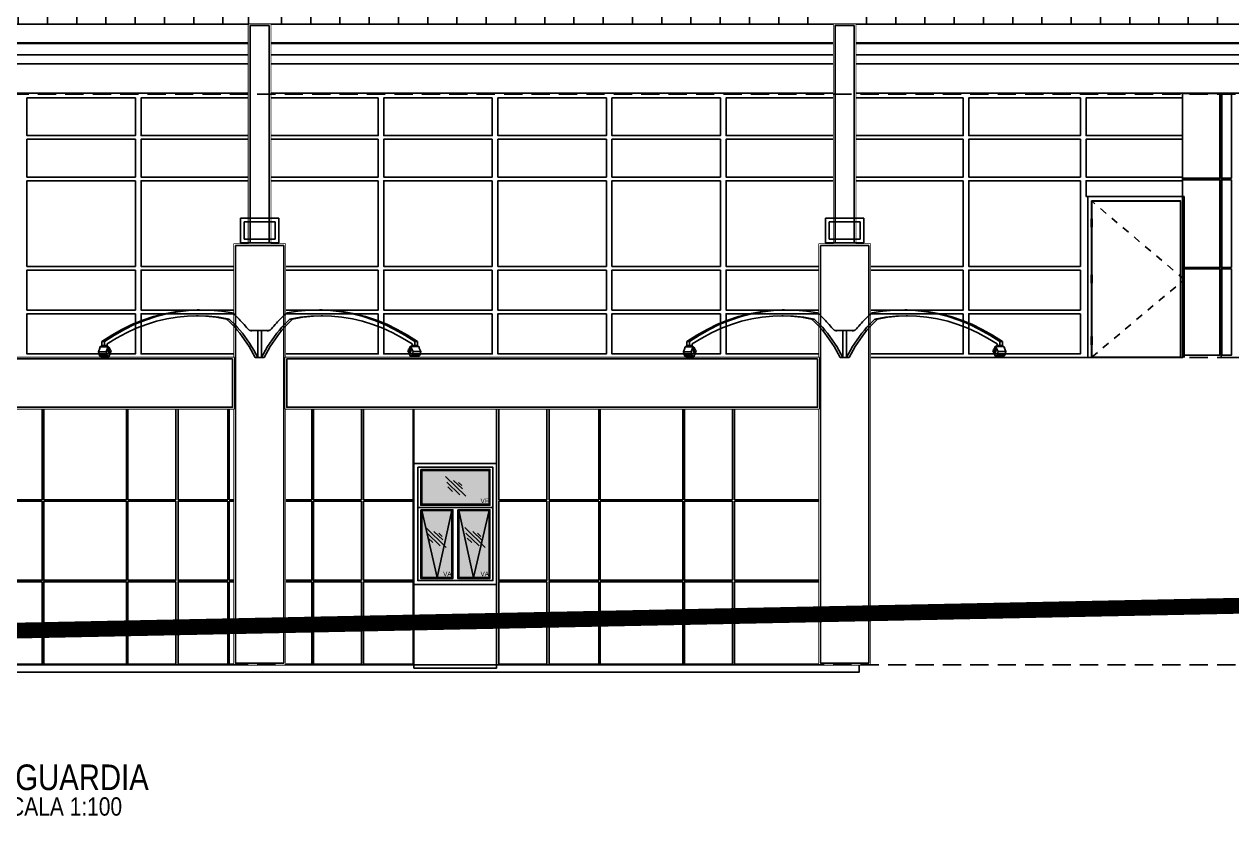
# Model space of a CAD drawing. Extents: x -133 to 84, y -2 to 88.
# Drawn here: x 28.78 to 45.29, y -2.39 to 8.76 of the extents above; entities that cross this region are included whole.
import ezdxf

# ---------------------------------------------------------------- set-up
doc = ezdxf.new("R2010")
doc.units = 0
doc.header["$MEASUREMENT"] = 0
doc.set_wipeout_variables(frame=1)
doc.linetypes.add('ACAD_ISO03W100', pattern=[30, 12, -18])
doc.linetypes.add('RHCG02-4502(DOS ARA)AR-FA-001-08$0$HIDDEN', pattern=[0.375, 0.25, -0.125])
for name, color, linetype in [('1', 1, 'Continuous'), ('2', 2, 'Continuous'), ('251', 251, 'Continuous'), ('3', 3, 'Continuous'), ('4', 4, 'Continuous'), ('arq-gaviota', 4, 'Continuous'), ('arq-paredes', 4, 'Continuous'), ('arq-text-detalle de fachada', 1, 'Continuous'), ('arq-titulos @ 0.1', 5, 'Continuous'), ('arq-ventanas', 1, 'Continuous'), ('Cotas', 1, 'Continuous'), ('DISEÑO', 2, 'Continuous'), ('luminarias', 3, 'Continuous'), ('Notas', 1, 'Continuous'), ('RHCG02-4502(DOS ARA)AR-FA-001-08$0$arq-columnas wp', 1, 'Continuous'), ('RHCG02-4502(DOS ARA)AR-FA-001-08$0$arq-fachada', 252, 'Continuous'), ('RHCG02-4502(DOS ARA)AR-FA-001-08$0$arq-hatch', 252, 'Continuous'), ('RHCG02-4502(DOS ARA)AR-FA-001-08$0$arq-niveles', 1, 'Continuous'), ('RHCG02-4502(DOS ARA)AR-FA-001-08$0$arq-paredes', 4, 'Continuous'), ('RHCG02-4502(DOS ARA)AR-FA-001-08$0$LINE', 2, 'Continuous')]:
    doc.layers.add(name, color=color, linetype=linetype)
doc.styles.add('dape 1', font='swissck.ttf')
doc.styles.add('dape 2', font='ARIALN.TTF')

# ---------------------------------------------------------------- blocks, each defined once
blk = doc.blocks.new('*U107')
at = {"color": 2}
blk.add_line((11.19, 3.31), (88.15, 3.31), dxfattribs=at)
at = {"style": 'dape 1'}
blk.add_attdef('NOMBREDELAPLANTA_001', (-0.41, 10.66), '', height=5, dxfattribs=at)
at = {"color": 4, "style": 'dape 1'}
blk.add_attdef('MODULO-SERVICIO', (0, 6.8), '', height=3.5, dxfattribs=at)
at = {"color": 3, "style": 'dape 1'}
for tag, p in [('PROYECTO-NIVEL', (0, 3.31)), ('ESCALA', (88.45, 3.31))]:
    blk.add_attdef(tag, p, '', height=2.5, dxfattribs=at)
at = {"color": 1, "style": 'dape 2'}
blk.add_attdef('DIRECCION', (0, 0), '', height=2, dxfattribs=at)

msp = doc.modelspace()

# ---------------------------------------------------------------- hatches: boundary and pattern name
at = {"layer": 'arq-ventanas'}
for points in [[(34.216, 2.657), (35.137, 2.657), (35.137, 2.194), (34.216, 2.194)], [(34.216, 2.107), (34.63, 2.107), (34.63, 1.194), (34.216, 1.194)], [(34.723, 2.107), (35.137, 2.107), (35.137, 1.194), (34.723, 1.194)]]:
    msp.add_hatch(color=254, dxfattribs=at).paths.add_polyline_path(points)

# ---------------------------------------------------------------- linework, layer by layer
at = {"layer": '1'}
for points in [[(43.379, 4.374), (43.379, 4.203), (44.592, 4.203), (44.592, 6.337), (43.379, 6.337), (43.379, 6.096)], [(43.379, 5.982), (43.379, 5.332)], [(43.379, 5.218), (43.379, 4.488)]]:
    msp.add_lwpolyline(points, dxfattribs=at)
at = {"layer": '2'}
for points in [[(43.376, 4.374), (43.376, 4.2), (44.595, 4.2), (44.595, 6.34), (43.376, 6.34), (43.376, 6.096)], [(43.376, 5.982), (43.376, 5.332)], [(43.376, 5.218), (43.376, 4.488)]]:
    msp.add_lwpolyline(points, dxfattribs=at)
at = {"layer": '251', "linetype": 'ACAD_ISO03W100', "ltscale": 0.002}
for p, q in [((44.645, 5.267), (43.379, 6.337)), ((43.379, 4.203), (44.645, 5.267))]:
    msp.add_line(p, q, dxfattribs=at)
at = {"layer": '3'}
for p, q in [((43.372, 5.982), (43.372, 6.096)), ((43.372, 6.096), (43.383, 6.096)), ((43.383, 6.096), (43.383, 5.982)), ((43.383, 4.374), (43.383, 4.41))]:
    msp.add_line(p, q, dxfattribs=at)
for points in [[(43.383, 6.092), (43.372, 6.092), (43.372, 6.096), (43.383, 6.096)], [(43.383, 6.062), (43.372, 6.062), (43.372, 6.066), (43.383, 6.066)], [(43.383, 6.017), (43.372, 6.017), (43.372, 6.02), (43.383, 6.02)], [(43.383, 5.982), (43.372, 5.982), (43.372, 5.986), (43.383, 5.986)], [(43.383, 5.332), (43.383, 5.218), (43.372, 5.218), (43.372, 5.332)], [(43.383, 5.328), (43.372, 5.328), (43.372, 5.332), (43.383, 5.332)], [(43.383, 5.298), (43.372, 5.298), (43.372, 5.302), (43.383, 5.302)], [(43.383, 5.253), (43.372, 5.253), (43.372, 5.256), (43.383, 5.256)], [(43.383, 5.218), (43.372, 5.218), (43.372, 5.222), (43.383, 5.222)], [(43.383, 4.488), (43.383, 4.374), (43.372, 4.374), (43.372, 4.488)], [(43.383, 4.484), (43.372, 4.484), (43.372, 4.488), (43.383, 4.488)], [(43.383, 4.454), (43.372, 4.454), (43.372, 4.458), (43.383, 4.458)], [(43.383, 4.409), (43.372, 4.409), (43.372, 4.412), (43.383, 4.412)], [(43.383, 4.374), (43.372, 4.374), (43.372, 4.378), (43.383, 4.378)]]:
    msp.add_lwpolyline(points, close=True, dxfattribs=at)
at = {"layer": '4'}
for p, q in [((44.645, 6.403), (43.325, 6.403)), ((43.325, 6.403), (43.325, 4.2)), ((44.645, 6.403), (44.645, 4.2))]:
    msp.add_line(p, q, dxfattribs=at)
at = {"layer": 'arq-gaviota'}
for p, q in [((30.55, 4.761), (30.697, 4.799)), ((30.585, 4.761), (30.732, 4.799)), ((30.697, 4.799), (30.845, 4.827)), ((30.732, 4.799), (30.88, 4.827)), ((30.845, 4.827), (30.994, 4.845)), ((30.88, 4.827), (31.029, 4.845)), ((30.994, 4.845), (31.144, 4.852)), ((31.029, 4.845), (31.179, 4.852)), ((31.179, 4.852), (31.144, 4.852)), ((31.179, 4.852), (31.329, 4.849)), ((31.329, 4.849), (31.478, 4.836)), ((32.671, 4.849), (32.522, 4.836)), ((32.821, 4.852), (32.671, 4.849)), ((32.856, 4.852), (32.821, 4.852)), ((32.971, 4.845), (32.821, 4.852)), ((33.006, 4.845), (32.856, 4.852)), ((33.12, 4.827), (32.971, 4.845)), ((33.155, 4.827), (33.006, 4.845)), ((33.268, 4.799), (33.12, 4.827)), ((33.303, 4.799), (33.155, 4.827)), ((33.415, 4.761), (33.268, 4.799)), ((33.45, 4.761), (33.303, 4.799)), ((38.55, 4.761), (38.697, 4.799)), ((38.585, 4.761), (38.732, 4.799)), ((38.697, 4.799), (38.845, 4.827)), ((38.732, 4.799), (38.88, 4.827)), ((38.845, 4.827), (38.994, 4.845)), ((38.88, 4.827), (39.029, 4.845)), ((38.994, 4.845), (39.144, 4.852)), ((39.029, 4.845), (39.179, 4.852)), ((39.179, 4.852), (39.144, 4.852)), ((39.179, 4.852), (39.329, 4.849)), ((39.329, 4.849), (39.478, 4.836)), ((40.671, 4.849), (40.522, 4.836)), ((40.821, 4.852), (40.671, 4.849)), ((40.856, 4.852), (40.821, 4.852)), ((40.971, 4.845), (40.821, 4.852)), ((41.006, 4.845), (40.856, 4.852)), ((41.12, 4.827), (40.971, 4.845)), ((41.155, 4.827), (41.006, 4.845)), ((41.268, 4.799), (41.12, 4.827)), ((41.303, 4.799), (41.155, 4.827)), ((41.415, 4.761), (41.268, 4.799)), ((41.45, 4.761), (41.303, 4.799)), ((30.118, 4.585), (30.26, 4.654)), ((30.154, 4.585), (30.295, 4.654)), ((30.26, 4.654), (30.404, 4.712)), ((30.295, 4.654), (30.439, 4.712)), ((30.314, 4.6), (30.452, 4.652)), ((30.404, 4.712), (30.55, 4.761)), ((30.439, 4.712), (30.585, 4.761)), ((30.452, 4.652), (30.591, 4.695)), ((30.591, 4.695), (30.732, 4.728)), ((30.732, 4.728), (30.874, 4.752)), ((30.874, 4.752), (31.016, 4.766)), ((31.016, 4.766), (31.139, 4.77)), ((31.139, 4.77), (31.265, 4.765)), ((31.139, 4.77), (31.158, 4.77)), ((31.158, 4.77), (31.301, 4.765)), ((31.265, 4.765), (31.408, 4.75)), ((31.301, 4.765), (31.443, 4.75)), ((31.408, 4.75), (31.549, 4.726)), ((32.592, 4.75), (32.451, 4.726)), ((32.699, 4.765), (32.557, 4.75)), ((32.735, 4.765), (32.592, 4.75)), ((32.842, 4.77), (32.699, 4.765)), ((32.861, 4.77), (32.735, 4.765)), ((32.861, 4.77), (32.842, 4.77)), ((32.984, 4.766), (32.861, 4.77)), ((33.126, 4.752), (32.984, 4.766)), ((33.268, 4.728), (33.126, 4.752)), ((33.409, 4.695), (33.268, 4.728)), ((33.548, 4.652), (33.409, 4.695)), ((33.561, 4.712), (33.415, 4.761)), ((33.596, 4.712), (33.45, 4.761)), ((33.686, 4.6), (33.548, 4.652)), ((33.705, 4.654), (33.561, 4.712)), ((33.74, 4.654), (33.596, 4.712)), ((33.846, 4.585), (33.705, 4.654)), ((33.882, 4.585), (33.74, 4.654)), ((38.118, 4.585), (38.26, 4.654)), ((38.154, 4.585), (38.295, 4.654)), ((38.26, 4.654), (38.404, 4.712)), ((38.295, 4.654), (38.439, 4.712)), ((38.314, 4.6), (38.452, 4.652)), ((38.404, 4.712), (38.55, 4.761)), ((38.439, 4.712), (38.585, 4.761)), ((38.452, 4.652), (38.591, 4.695)), ((38.591, 4.695), (38.732, 4.728)), ((38.732, 4.728), (38.874, 4.752)), ((38.874, 4.752), (39.016, 4.766)), ((39.016, 4.766), (39.139, 4.77)), ((39.139, 4.77), (39.265, 4.765)), ((39.139, 4.77), (39.158, 4.77)), ((39.158, 4.77), (39.301, 4.765)), ((39.265, 4.765), (39.408, 4.75)), ((39.301, 4.765), (39.443, 4.75)), ((39.408, 4.75), (39.549, 4.726)), ((40.592, 4.75), (40.451, 4.726)), ((40.699, 4.765), (40.557, 4.75)), ((40.735, 4.765), (40.592, 4.75)), ((40.842, 4.77), (40.699, 4.765)), ((40.861, 4.77), (40.735, 4.765)), ((40.861, 4.77), (40.842, 4.77)), ((40.984, 4.766), (40.861, 4.77)), ((41.126, 4.752), (40.984, 4.766)), ((41.268, 4.728), (41.126, 4.752)), ((41.409, 4.695), (41.268, 4.728)), ((41.548, 4.652), (41.409, 4.695)), ((41.561, 4.712), (41.415, 4.761)), ((41.596, 4.712), (41.45, 4.761)), ((41.686, 4.6), (41.548, 4.652)), ((41.705, 4.654), (41.561, 4.712)), ((41.74, 4.654), (41.596, 4.712)), ((41.846, 4.585), (41.705, 4.654)), ((41.882, 4.585), (41.74, 4.654)), ((29.843, 4.419), (29.979, 4.507)), ((29.879, 4.419), (30.015, 4.507)), ((29.914, 4.388), (30.045, 4.467)), ((29.979, 4.507), (30.118, 4.585)), ((30.015, 4.507), (30.154, 4.585)), ((30.045, 4.467), (30.179, 4.538)), ((30.179, 4.538), (30.314, 4.6)), ((33.821, 4.538), (33.686, 4.6)), ((33.955, 4.467), (33.821, 4.538)), ((33.985, 4.507), (33.846, 4.585)), ((34.021, 4.507), (33.882, 4.585)), ((34.086, 4.388), (33.955, 4.467)), ((34.121, 4.419), (33.985, 4.507)), ((34.157, 4.419), (34.021, 4.507)), ((37.843, 4.419), (37.979, 4.507)), ((37.879, 4.419), (38.015, 4.507)), ((37.914, 4.388), (38.045, 4.467)), ((37.979, 4.507), (38.118, 4.585)), ((38.015, 4.507), (38.154, 4.585)), ((38.045, 4.467), (38.179, 4.538)), ((38.179, 4.538), (38.314, 4.6)), ((41.821, 4.538), (41.686, 4.6)), ((41.955, 4.467), (41.821, 4.538)), ((41.985, 4.507), (41.846, 4.585)), ((42.021, 4.507), (41.882, 4.585)), ((42.086, 4.388), (41.955, 4.467)), ((42.121, 4.419), (41.985, 4.507)), ((42.157, 4.419), (42.021, 4.507)), ((29.843, 4.364), (29.843, 4.419)), ((29.879, 4.419), (29.843, 4.419)), ((29.87, 4.364), (29.843, 4.364)), ((29.879, 4.364), (29.87, 4.364)), ((29.879, 4.364), (29.879, 4.419)), ((29.882, 4.364), (29.879, 4.364)), ((29.914, 4.364), (29.882, 4.364)), ((29.914, 4.388), (29.914, 4.364)), ((34.086, 4.388), (34.086, 4.364)), ((34.086, 4.364), (34.113, 4.364)), ((34.113, 4.364), (34.121, 4.364)), ((34.121, 4.364), (34.121, 4.419)), ((34.157, 4.419), (34.121, 4.419)), ((34.125, 4.364), (34.121, 4.364)), ((34.157, 4.364), (34.125, 4.364)), ((34.157, 4.364), (34.157, 4.419)), ((37.843, 4.364), (37.843, 4.419)), ((37.879, 4.419), (37.843, 4.419)), ((37.87, 4.364), (37.843, 4.364)), ((37.879, 4.364), (37.87, 4.364)), ((37.879, 4.364), (37.879, 4.419)), ((37.882, 4.364), (37.879, 4.364)), ((37.914, 4.364), (37.882, 4.364)), ((37.914, 4.388), (37.914, 4.364)), ((42.086, 4.388), (42.086, 4.364)), ((42.086, 4.364), (42.113, 4.364)), ((42.113, 4.364), (42.121, 4.364)), ((42.121, 4.364), (42.121, 4.419)), ((42.157, 4.419), (42.121, 4.419)), ((42.125, 4.364), (42.121, 4.364)), ((42.157, 4.364), (42.125, 4.364)), ((42.157, 4.364), (42.157, 4.419))]:
    msp.add_line(p, q, dxfattribs=at)
at = {"layer": 'arq-paredes', "color": 1}
for points in [[(34.162, 2.7), (35.191, 2.7), (35.191, 2.15), (34.162, 2.15)], [(34.162, 2.15), (35.191, 2.15), (35.191, 1.15), (34.162, 1.15)]]:
    msp.add_lwpolyline(points, close=True, dxfattribs=at)
at = {"layer": 'arq-ventanas'}
for p, q in [((34.822, 2.303), (34.544, 2.573)), ((34.738, 2.322), (34.56, 2.497)), ((34.652, 2.518), (34.774, 2.403)), ((34.718, 2.494), (34.764, 2.451)), ((34.638, 2.368), (34.575, 2.431)), ((34.553, 1.605), (34.275, 1.875)), ((34.383, 1.82), (34.505, 1.706)), ((35.084, 1.605), (34.807, 1.875)), ((34.914, 1.82), (35.036, 1.706)), ((34.47, 1.624), (34.291, 1.799)), ((34.369, 1.671), (34.307, 1.733)), ((34.449, 1.797), (34.495, 1.753)), ((35.001, 1.624), (34.822, 1.799)), ((34.9, 1.671), (34.838, 1.733)), ((34.981, 1.797), (35.026, 1.753))]:
    msp.add_line(p, q, dxfattribs=at)
at = {"layer": 'Cotas'}
msp.add_line((35.14, 1.099), (35.14, 1.099), dxfattribs=at)
at = {"layer": 'Cotas', "color": 2}
msp.add_lwpolyline([(35.241, 1.099), (34.111, 1.099), (34.111, 2.751), (35.241, 2.751), (35.241, 1.099)], dxfattribs=at)
at = {"layer": 'DISEÑO', "color": 250}
for p, q in [((34.216, 2.107), (34.203, 2.12)), ((34.216, 2.107), (34.43, 1.194)), ((34.43, 1.194), (34.63, 2.107)), ((34.63, 2.107), (34.643, 2.12)), ((34.723, 2.107), (34.71, 2.12)), ((34.723, 2.107), (34.923, 1.194)), ((34.923, 1.194), (35.137, 2.107)), ((35.137, 2.107), (35.15, 2.12)), ((34.216, 1.361), (34.203, 1.347)), ((34.216, 1.194), (34.203, 1.181)), ((34.63, 1.194), (34.643, 1.181)), ((34.723, 1.194), (34.71, 1.181)), ((35.137, 1.194), (35.15, 1.181))]:
    msp.add_line(p, q, dxfattribs=at)
for points in [[(34.203, 2.67), (35.15, 2.67), (35.15, 2.181), (34.203, 2.181)], [(34.203, 2.12), (34.643, 2.12), (34.643, 1.181), (34.203, 1.181)], [(34.71, 2.12), (35.15, 2.12), (35.15, 1.181), (34.71, 1.181)]]:
    msp.add_lwpolyline(points, close=True, dxfattribs=at)
at = {"layer": 'DISEÑO', "color": 1}
for points in [[(34.216, 2.657), (35.137, 2.657), (35.137, 2.194), (34.216, 2.194)], [(34.216, 2.107), (34.63, 2.107), (34.63, 1.194), (34.216, 1.194)], [(34.723, 2.107), (35.137, 2.107), (35.137, 1.194), (34.723, 1.194)]]:
    msp.add_lwpolyline(points, close=True, dxfattribs=at)
at = {"layer": 'luminarias'}
for p, q in [((29.813, 4.337), (29.814, 4.342)), ((29.813, 4.326), (29.813, 4.337)), ((29.813, 4.326), (29.815, 4.33)), ((29.814, 4.342), (29.817, 4.347)), ((29.815, 4.33), (29.821, 4.346)), ((29.816, 4.342), (29.815, 4.337)), ((29.815, 4.337), (29.815, 4.33)), ((29.819, 4.346), (29.816, 4.342)), ((29.817, 4.347), (29.822, 4.35)), ((29.823, 4.348), (29.819, 4.346)), ((29.821, 4.346), (29.828, 4.346)), ((29.822, 4.35), (29.828, 4.351)), ((29.829, 4.349), (29.823, 4.348)), ((29.828, 4.351), (29.838, 4.352)), ((29.828, 4.351), (29.914, 4.351)), ((29.828, 4.346), (29.829, 4.346)), ((29.828, 4.346), (29.924, 4.346)), ((29.829, 4.346), (29.833, 4.349)), ((29.834, 4.349), (29.829, 4.349)), ((29.833, 4.349), (29.834, 4.349)), ((29.914, 4.349), (29.834, 4.349)), ((29.838, 4.352), (29.87, 4.352)), ((29.87, 4.352), (29.87, 4.364)), ((29.87, 4.351), (29.87, 4.352)), ((29.875, 4.351), (29.87, 4.351)), ((29.881, 4.351), (29.875, 4.351)), ((29.882, 4.351), (29.881, 4.351)), ((29.882, 4.352), (29.882, 4.364)), ((29.882, 4.352), (29.924, 4.352)), ((29.882, 4.351), (29.882, 4.352)), ((29.914, 4.351), (29.92, 4.35)), ((29.919, 4.348), (29.914, 4.349)), ((29.924, 4.346), (29.919, 4.348)), ((29.92, 4.35), (29.925, 4.347)), ((29.924, 4.352), (29.93, 4.351)), ((29.924, 4.346), (29.924, 4.346)), ((29.926, 4.344), (29.924, 4.346)), ((29.925, 4.347), (29.929, 4.342)), ((29.927, 4.342), (29.926, 4.344)), ((29.929, 4.337), (29.927, 4.342)), ((29.929, 4.342), (29.93, 4.337)), ((29.93, 4.351), (29.935, 4.348)), ((29.935, 4.348), (29.939, 4.343)), ((29.939, 4.343), (29.941, 4.338)), ((29.941, 4.338), (29.941, 4.335)), ((29.949, 4.329), (29.941, 4.335)), ((29.949, 4.329), (29.955, 4.308)), ((29.971, 4.295), (29.955, 4.308)), ((34.027, 4.294), (34.043, 4.308)), ((34.043, 4.308), (34.047, 4.33)), ((34.047, 4.33), (34.055, 4.337)), ((34.055, 4.34), (34.056, 4.346)), ((34.055, 4.337), (34.055, 4.34)), ((34.056, 4.283), (34.055, 4.337)), ((34.056, 4.346), (34.06, 4.35)), ((34.06, 4.35), (34.065, 4.353)), ((34.065, 4.353), (34.071, 4.354)), ((34.065, 4.341), (34.066, 4.346)), ((34.066, 4.284), (34.065, 4.341)), ((34.066, 4.346), (34.069, 4.35)), ((34.068, 4.345), (34.067, 4.341)), ((34.067, 4.341), (34.068, 4.283)), ((34.069, 4.347), (34.068, 4.345)), ((34.069, 4.35), (34.075, 4.353)), ((34.071, 4.349), (34.069, 4.347)), ((34.098, 4.283), (34.069, 4.347)), ((34.081, 4.354), (34.071, 4.354)), ((34.075, 4.352), (34.071, 4.349)), ((34.071, 4.349), (34.167, 4.349)), ((34.071, 4.349), (34.071, 4.349)), ((34.075, 4.353), (34.081, 4.354)), ((34.079, 4.352), (34.075, 4.352)), ((34.081, 4.353), (34.079, 4.352)), ((34.079, 4.352), (34.157, 4.352)), ((34.081, 4.354), (34.113, 4.354)), ((34.167, 4.353), (34.081, 4.353)), ((34.113, 4.354), (34.113, 4.364)), ((34.113, 4.354), (34.125, 4.354)), ((34.125, 4.354), (34.125, 4.364)), ((34.125, 4.354), (34.168, 4.354)), ((34.157, 4.352), (34.163, 4.351)), ((34.163, 4.351), (34.167, 4.349)), ((34.173, 4.352), (34.167, 4.353)), ((34.167, 4.349), (34.175, 4.349)), ((34.168, 4.354), (34.174, 4.353)), ((34.178, 4.349), (34.173, 4.352)), ((34.174, 4.353), (34.179, 4.35)), ((34.175, 4.349), (34.182, 4.334)), ((34.181, 4.345), (34.178, 4.349)), ((34.179, 4.35), (34.183, 4.346)), ((34.182, 4.341), (34.181, 4.345)), ((34.182, 4.334), (34.182, 4.341)), ((34.182, 4.334), (34.184, 4.33)), ((34.183, 4.346), (34.184, 4.341)), ((34.184, 4.341), (34.184, 4.33)), ((34.184, 4.33), (34.205, 4.283)), ((37.813, 4.337), (37.814, 4.342)), ((37.813, 4.326), (37.813, 4.337)), ((37.813, 4.326), (37.815, 4.33)), ((37.814, 4.342), (37.817, 4.347)), ((37.815, 4.33), (37.821, 4.346)), ((37.816, 4.342), (37.815, 4.337)), ((37.815, 4.337), (37.815, 4.33)), ((37.819, 4.346), (37.816, 4.342)), ((37.817, 4.347), (37.822, 4.35)), ((37.823, 4.348), (37.819, 4.346)), ((37.821, 4.346), (37.828, 4.346)), ((37.822, 4.35), (37.828, 4.351)), ((37.829, 4.349), (37.823, 4.348)), ((37.828, 4.351), (37.838, 4.352)), ((37.828, 4.351), (37.914, 4.351)), ((37.828, 4.346), (37.829, 4.346)), ((37.828, 4.346), (37.924, 4.346)), ((37.829, 4.346), (37.833, 4.349)), ((37.834, 4.349), (37.829, 4.349)), ((37.833, 4.349), (37.834, 4.349)), ((37.914, 4.349), (37.834, 4.349)), ((37.838, 4.352), (37.87, 4.352)), ((37.87, 4.352), (37.87, 4.364)), ((37.87, 4.351), (37.87, 4.352)), ((37.875, 4.351), (37.87, 4.351)), ((37.881, 4.351), (37.875, 4.351)), ((37.882, 4.351), (37.881, 4.351)), ((37.882, 4.352), (37.882, 4.364)), ((37.882, 4.352), (37.924, 4.352)), ((37.882, 4.351), (37.882, 4.352)), ((37.914, 4.351), (37.92, 4.35)), ((37.919, 4.348), (37.914, 4.349)), ((37.924, 4.346), (37.919, 4.348)), ((37.92, 4.35), (37.925, 4.347)), ((37.924, 4.352), (37.93, 4.351)), ((37.924, 4.346), (37.924, 4.346)), ((37.926, 4.344), (37.924, 4.346)), ((37.925, 4.347), (37.929, 4.342)), ((37.927, 4.342), (37.926, 4.344)), ((37.929, 4.337), (37.927, 4.342)), ((37.929, 4.342), (37.93, 4.337)), ((37.93, 4.351), (37.935, 4.348)), ((37.935, 4.348), (37.939, 4.343)), ((37.939, 4.343), (37.941, 4.338)), ((37.941, 4.338), (37.941, 4.335)), ((37.949, 4.329), (37.941, 4.335)), ((37.949, 4.329), (37.955, 4.308)), ((37.971, 4.295), (37.955, 4.308)), ((42.027, 4.294), (42.043, 4.308)), ((42.043, 4.308), (42.047, 4.33)), ((42.047, 4.33), (42.055, 4.337)), ((42.055, 4.34), (42.056, 4.346)), ((42.055, 4.337), (42.055, 4.34)), ((42.056, 4.283), (42.055, 4.337)), ((42.056, 4.346), (42.06, 4.35)), ((42.06, 4.35), (42.065, 4.353)), ((42.065, 4.353), (42.071, 4.354)), ((42.065, 4.341), (42.066, 4.346)), ((42.066, 4.284), (42.065, 4.341)), ((42.066, 4.346), (42.069, 4.35)), ((42.068, 4.345), (42.067, 4.341)), ((42.067, 4.341), (42.068, 4.283)), ((42.069, 4.347), (42.068, 4.345)), ((42.069, 4.35), (42.075, 4.353)), ((42.071, 4.349), (42.069, 4.347)), ((42.098, 4.283), (42.069, 4.347)), ((42.081, 4.354), (42.071, 4.354)), ((42.075, 4.352), (42.071, 4.349)), ((42.071, 4.349), (42.167, 4.349)), ((42.071, 4.349), (42.071, 4.349)), ((42.075, 4.353), (42.081, 4.354)), ((42.079, 4.352), (42.075, 4.352)), ((42.081, 4.353), (42.079, 4.352)), ((42.079, 4.352), (42.157, 4.352)), ((42.081, 4.354), (42.113, 4.354)), ((42.167, 4.353), (42.081, 4.353)), ((42.113, 4.354), (42.113, 4.364)), ((42.113, 4.354), (42.125, 4.354)), ((42.125, 4.354), (42.125, 4.364)), ((42.125, 4.354), (42.168, 4.354)), ((42.157, 4.352), (42.163, 4.351)), ((42.163, 4.351), (42.167, 4.349)), ((42.173, 4.352), (42.167, 4.353)), ((42.167, 4.349), (42.175, 4.349)), ((42.168, 4.354), (42.174, 4.353)), ((42.178, 4.349), (42.173, 4.352)), ((42.174, 4.353), (42.179, 4.35)), ((42.175, 4.349), (42.182, 4.334)), ((42.181, 4.345), (42.178, 4.349)), ((42.179, 4.35), (42.183, 4.346)), ((42.182, 4.341), (42.181, 4.345)), ((42.182, 4.334), (42.182, 4.341)), ((42.182, 4.334), (42.184, 4.33)), ((42.183, 4.346), (42.184, 4.341)), ((42.184, 4.341), (42.184, 4.33)), ((42.184, 4.33), (42.205, 4.283)), ((34.056, 4.283), (34.055, 4.283)), ((34.059, 4.284), (34.056, 4.283)), ((34.066, 4.284), (34.059, 4.284)), ((34.068, 4.283), (34.066, 4.284)), ((34.066, 4.284), (34.066, 4.284)), ((34.098, 4.283), (34.205, 4.283)), ((42.063, 4.213), (42.027, 4.294)), ((42.05, 4.279), (42.048, 4.274)), ((42.048, 4.274), (42.048, 4.269)), ((42.048, 4.269), (42.051, 4.267)), ((42.055, 4.283), (42.05, 4.279)), ((42.051, 4.267), (42.055, 4.268)), ((42.058, 4.267), (42.051, 4.267)), ((42.056, 4.283), (42.055, 4.283)), ((42.055, 4.268), (42.06, 4.272)), ((42.059, 4.284), (42.056, 4.283)), ((42.058, 4.267), (42.062, 4.268)), ((42.062, 4.282), (42.059, 4.284)), ((42.066, 4.284), (42.059, 4.284)), ((42.06, 4.272), (42.062, 4.277)), ((42.062, 4.277), (42.062, 4.282)), ((42.062, 4.268), (42.067, 4.272)), ((42.063, 4.213), (42.09, 4.237)), ((42.17, 4.213), (42.063, 4.213)), ((42.068, 4.283), (42.066, 4.284)), ((42.066, 4.284), (42.066, 4.284)), ((42.067, 4.273), (42.068, 4.274)), ((42.068, 4.273), (42.067, 4.273)), ((42.067, 4.272), (42.067, 4.273)), ((42.069, 4.282), (42.068, 4.283)), ((42.068, 4.274), (42.069, 4.277)), ((42.068, 4.274), (42.068, 4.273)), ((42.069, 4.277), (42.069, 4.282)), ((42.09, 4.237), (42.098, 4.283)), ((42.09, 4.237), (42.196, 4.237)), ((42.098, 4.283), (42.205, 4.283)), ((42.17, 4.213), (42.196, 4.237)), ((42.196, 4.237), (42.205, 4.283))]:
    msp.add_line(p, q, dxfattribs=at)
at = {"layer": 'Notas', "color": 8}
for points in [[(29.048, 2.236), (30.178, 2.236), (30.178, 1.156), (29.048, 1.156)], [(31.585, 2.236), (32.715, 2.236), (32.715, 1.156), (31.585, 1.156)], [(36.658, 2.236), (37.788, 2.236), (37.788, 1.156), (36.658, 1.156)]]:
    msp.add_lwpolyline(points, close=True, dxfattribs=at)
at = {"layer": 'RHCG02-4502(DOS ARA)AR-FA-001-08$0$arq-columnas wp', "color": 1}
for points in [[(32.35, 0), (31.65, 0), (31.65, 5.75), (31.85, 5.75), (31.85, 8.757), (32.15, 8.757), (32.15, 5.75), (32.35, 5.75)], [(40.35, 0), (39.65, 0), (39.65, 5.75), (39.85, 5.75), (39.85, 8.757), (40.15, 8.757), (40.15, 5.75), (40.35, 5.75)]]:
    msp.add_lwpolyline(points, close=True, dxfattribs=at)
at = {"layer": 'RHCG02-4502(DOS ARA)AR-FA-001-08$0$arq-fachada', "color": 6}
for points in [[(-0.075, 8.757), (56.075, 8.757), (56.075, 8.336), (-0.075, 8.336)], [(-0.075, 4.2), (40.2, 4.2), (40.2, 3.9), (-0.075, 3.9)]]:
    msp.add_lwpolyline(points, close=True, dxfattribs=at)
at = {"layer": 'RHCG02-4502(DOS ARA)AR-FA-001-08$0$arq-fachada', "color": 1}
for points in [[(-0.15, 8.495), (56.15, 8.495), (56.15, 8.215), (-0.15, 8.215)], [(44.622, 7.812), (13.831, 7.812), (13.831, 4.2), (44.621, 4.2)], [(44.622, 7.811), (14.58, 7.812), (14.58, 4.2), (44.621, 4.2)], [(30.302, 7.75), (28.818, 7.75), (28.818, 7.233), (30.302, 7.233)], [(31.862, 7.75), (30.378, 7.75), (30.378, 7.233), (31.862, 7.233)], [(33.622, 7.75), (32.1, 7.75), (32.1, 7.233), (33.622, 7.233)], [(35.182, 7.75), (33.698, 7.75), (33.698, 7.233), (35.182, 7.233)], [(36.742, 7.75), (35.258, 7.75), (35.258, 7.233), (36.742, 7.233)], [(38.302, 7.75), (36.818, 7.75), (36.818, 7.233), (38.302, 7.233)], [(39.862, 7.75), (38.378, 7.75), (38.378, 7.233), (39.862, 7.233)], [(41.622, 7.75), (40.1, 7.75), (40.1, 7.233), (41.622, 7.233)], [(43.225, 7.75), (41.698, 7.75), (41.698, 7.233), (43.225, 7.233)], [(44.622, 7.75), (43.301, 7.75), (43.301, 7.233), (44.622, 7.233)], [(30.302, 7.183), (28.818, 7.183), (28.818, 6.666), (30.302, 6.666)], [(31.862, 7.183), (30.378, 7.183), (30.378, 6.666), (31.862, 6.666)], [(33.622, 7.183), (32.1, 7.183), (32.1, 6.666), (33.622, 6.666)], [(35.182, 7.183), (33.698, 7.183), (33.698, 6.666), (35.182, 6.666)], [(36.742, 7.183), (35.258, 7.183), (35.258, 6.666), (36.742, 6.666)], [(38.302, 7.183), (36.818, 7.183), (36.818, 6.666), (38.302, 6.666)], [(39.862, 7.183), (38.378, 7.183), (38.378, 6.666), (39.862, 6.666)], [(41.622, 7.183), (40.1, 7.183), (40.1, 6.666), (41.622, 6.666)], [(43.225, 7.183), (41.698, 7.183), (41.698, 6.666), (43.225, 6.667)], [(44.622, 7.183), (43.301, 7.183), (43.301, 6.666), (44.622, 6.667)], [(30.302, 6.616), (28.818, 6.616), (28.818, 5.446), (30.302, 5.446)], [(31.862, 6.616), (30.378, 6.616), (30.378, 5.446), (31.862, 5.446)], [(33.622, 6.616), (32.1, 6.616), (32.1, 5.446), (33.622, 5.446)], [(35.182, 6.616), (33.698, 6.616), (33.698, 5.446), (35.182, 5.446)], [(36.742, 6.616), (35.258, 6.616), (35.258, 5.446), (36.742, 5.446)], [(38.302, 6.616), (36.818, 6.616), (36.818, 5.446), (38.302, 5.446)], [(39.862, 6.616), (38.378, 6.616), (38.378, 5.446), (39.862, 5.446)], [(41.622, 6.616), (40.1, 6.616), (40.1, 5.446), (41.622, 5.446)], [(43.225, 6.616), (41.698, 6.616), (41.698, 5.446), (43.225, 5.446)], [(44.622, 6.616), (43.301, 6.616), (43.301, 6.403), (44.622, 6.403)], [(30.302, 5.396), (28.818, 5.396), (28.818, 4.848), (30.302, 4.848)], [(31.862, 5.396), (30.378, 5.396), (30.378, 4.848), (31.862, 4.848)], [(33.622, 5.396), (32.1, 5.396), (32.1, 4.848), (33.622, 4.848)], [(35.182, 5.396), (33.698, 5.396), (33.698, 4.848), (35.182, 4.848)], [(36.742, 5.396), (35.258, 5.396), (35.258, 4.848), (36.742, 4.848)], [(38.302, 5.396), (36.818, 5.396), (36.818, 4.848), (38.302, 4.848)], [(39.862, 5.396), (38.378, 5.396), (38.378, 4.848), (39.862, 4.848)], [(41.622, 5.396), (40.1, 5.396), (40.1, 4.848), (41.622, 4.848)], [(43.225, 5.396), (41.698, 5.396), (41.698, 4.848), (43.225, 4.848)], [(31.862, 4.798), (30.378, 4.798), (30.378, 4.25), (31.862, 4.25)], [(33.622, 4.798), (32.1, 4.798), (32.1, 4.25), (33.622, 4.25)], [(39.862, 4.798), (38.378, 4.798), (38.378, 4.25), (39.862, 4.25)], [(41.622, 4.798), (40.1, 4.798), (40.1, 4.25), (41.622, 4.25)], [(43.225, 4.798), (41.698, 4.798), (41.698, 4.25), (43.225, 4.25)]]:
    msp.add_lwpolyline(points, close=True, dxfattribs=at)
at = {"layer": 'RHCG02-4502(DOS ARA)AR-FA-001-08$0$arq-fachada', "color": 4}
msp.add_lwpolyline([(56.075, 7.812), (-0.075, 7.812), (-0.075, 8.501), (56.075, 8.501)], close=True, dxfattribs=at)
at = {"layer": 'RHCG02-4502(DOS ARA)AR-FA-001-08$0$arq-fachada', "color": 251}
for points in [[(44.622, 7.811), (45.13, 7.811), (45.13, 6.651), (44.622, 6.651)], [(45.288, 7.811), (45.156, 7.811), (45.156, 6.651), (45.288, 6.651)], [(45.13, 6.631), (44.622, 6.631), (44.622, 5.431), (45.13, 5.431)], [(45.288, 6.631), (45.156, 6.631), (45.156, 5.431), (45.288, 5.431)], [(45.13, 5.411), (44.622, 5.411), (44.622, 4.231), (45.13, 4.231)], [(45.288, 5.411), (45.156, 5.411), (45.156, 4.231), (45.288, 4.231)], [(29.822, 3.9), (28.622, 3.9), (28.622, 3.623), (29.822, 3.623)], [(31.042, 3.9), (29.842, 3.9), (29.842, 3.623), (31.042, 3.623)], [(31.062, 3.9), (32.946, 3.9), (32.946, 3.623), (31.062, 3.623)], [(34.162, 3.9), (32.962, 3.9), (32.962, 3.623), (34.162, 3.623)], [(34.182, 3.9), (35.382, 3.9), (35.382, 3.623), (34.182, 3.623)], [(35.402, 3.9), (36.602, 3.9), (36.602, 3.623), (35.402, 3.623)], [(37.822, 3.9), (36.622, 3.9), (36.622, 3.623), (37.822, 3.623)], [(39.042, 3.9), (37.842, 3.9), (37.842, 3.623), (39.042, 3.623)], [(40.181, 3.9), (39.062, 3.9), (39.062, 3.623), (40.181, 3.623)], [(29.028, 3.607), (28.349, 3.607), (28.349, 2.256), (29.028, 2.256)], [(30.178, 3.607), (29.048, 3.607), (29.048, 2.256), (30.178, 2.256)], [(30.855, 3.607), (30.198, 3.607), (30.198, 2.256), (30.855, 2.256)], [(31.565, 3.607), (30.885, 3.607), (30.885, 2.256), (31.565, 2.256)], [(32.715, 3.607), (31.585, 3.607), (31.585, 2.256), (32.715, 2.256)], [(33.392, 3.607), (32.735, 3.607), (32.735, 2.256), (33.392, 2.256)], [(34.101, 3.607), (33.422, 3.607), (33.422, 2.256), (34.101, 2.256)], [(35.241, 3.607), (34.111, 3.607), (34.111, 2.751), (35.241, 2.751)], [(35.929, 3.607), (35.271, 3.607), (35.271, 2.256), (35.929, 2.256)], [(36.638, 3.607), (35.959, 3.607), (35.959, 2.256), (36.638, 2.256)], [(37.788, 3.607), (36.658, 3.607), (36.658, 2.256), (37.788, 2.256)], [(38.465, 3.607), (37.808, 3.607), (37.808, 2.256), (38.465, 2.256)], [(40.157, 3.607), (38.495, 3.607), (38.495, 2.256), (40.157, 2.256)], [(29.028, 2.236), (28.349, 2.236), (28.349, 1.156), (29.028, 1.156)], [(30.855, 2.236), (30.198, 2.236), (30.198, 1.156), (30.855, 1.156)], [(31.565, 2.236), (30.885, 2.236), (30.885, 1.156), (31.565, 1.156)], [(33.392, 2.236), (32.735, 2.236), (32.735, 1.156), (33.392, 1.156)], [(34.101, 2.236), (33.422, 2.236), (33.422, 1.156), (34.101, 1.156)], [(35.929, 2.236), (35.271, 2.236), (35.271, 1.156), (35.929, 1.156)], [(36.638, 2.236), (35.959, 2.236), (35.959, 1.156), (36.638, 1.156)], [(38.465, 2.236), (37.808, 2.236), (37.808, 1.156), (38.465, 1.156)], [(40.157, 2.236), (38.495, 2.236), (38.495, 1.156), (40.157, 1.156)], [(29.028, 1.136), (28.349, 1.136), (28.349, 0.007), (29.028, 0.007)], [(30.178, 1.136), (29.048, 1.136), (29.048, 0.007), (30.178, 0.007)], [(30.855, 1.136), (30.198, 1.136), (30.198, 0.007), (30.855, 0.007)], [(31.565, 1.136), (30.885, 1.136), (30.885, 0.007), (31.565, 0.007)], [(32.715, 1.136), (31.585, 1.136), (31.585, 0.007), (32.715, 0.007)], [(33.392, 1.136), (32.735, 1.136), (32.735, 0.007), (33.392, 0.007)], [(34.101, 1.136), (33.422, 1.136), (33.422, 0.007), (34.101, 0.007)], [(35.241, 1.099), (34.111, 1.099), (34.111, -0.044), (35.241, -0.044)], [(35.929, 1.136), (35.271, 1.136), (35.271, 0.007), (35.929, 0.007)], [(36.638, 1.136), (35.959, 1.136), (35.959, 0.007), (36.638, 0.007)], [(37.788, 1.136), (36.658, 1.136), (36.658, 0.007), (37.788, 0.007)], [(38.465, 1.136), (37.808, 1.136), (37.808, 0.007), (38.465, 0.007)], [(40.157, 1.136), (38.495, 1.136), (38.495, 0.007), (40.157, 0.007)]]:
    msp.add_lwpolyline(points, close=True, dxfattribs=at)
at = {"layer": 'RHCG02-4502(DOS ARA)AR-FA-001-08$0$arq-fachada', "color": 5}
for points in [[(45.147, 4.2), (55.89, 4.2), (55.89, 7.812), (45.147, 7.812)], [(40.2, 0), (-2.904, 0), (-2.904, -0.1), (40.2, -0.1)]]:
    msp.add_lwpolyline(points, close=True, dxfattribs=at)
at = {"layer": 'RHCG02-4502(DOS ARA)AR-FA-001-08$0$arq-niveles', "color": 1, "linetype": 'RHCG02-4502(DOS ARA)AR-FA-001-08$0$HIDDEN'}
msp.add_line((-8.532, 4.2), (58.397, 4.2), dxfattribs=at)
at = {"layer": 'RHCG02-4502(DOS ARA)AR-FA-001-08$0$arq-paredes', "color": 4}
for points in [[(31.9, 7.8), (32.1, 7.8), (32.1, 4.2), (31.9, 4.2)], [(40.1, 7.8), (39.9, 7.8), (39.9, 4.2), (40.1, 4.2)]]:
    msp.add_lwpolyline(points, close=True, dxfattribs=at)

# ---------------------------------------------------------------- block references
at = {"layer": 'arq-titulos @ 0.1', "color": 8}
ref = msp.add_blockref('*U107', (19.348, -2.393), dxfattribs=dict(at, xscale=0.1, yscale=0.1, zscale=0.1))
ref.add_attrib('ESCALA', 'ESCALA 1:100', (28.193, -2.062), dxfattribs={"layer": '0', "color": 3, "height": 0.25, "style": 'dape 1'})
ref.add_attrib('PROYECTO-NIVEL', 'PHCG04', (19.348, -2.062), dxfattribs={"layer": '0', "color": 3, "height": 0.25, "style": 'dape 1'})
ref.add_attrib('MODULO-SERVICIO', 'NUTRICION Y ROPERIA - HOSPITAL CALDERON GUARDIA', (19.348, -1.713), dxfattribs={"layer": '0', "color": 4, "height": 0.35, "style": 'dape 1'})
ref.add_attrib('NOMBREDELAPLANTA_001', 'ELEVACION SUR', (19.307, -1.323), dxfattribs={"layer": '0', "height": 0.5, "style": 'dape 1'})
ref.add_attrib('DIRECCION', '.', (19.348, -2.393), dxfattribs={"layer": '0', "color": 1, "height": 0.2, "style": 'dape 2'})

# ---------------------------------------------------------------- texts
at = {"layer": 'arq-text-detalle de fachada', "char_height": 0.0623, "width": 0.00136, "attachment_point": 1, "style": 'dape 2'}
for s, insert in [('VF', (35.021, 2.272)), ('VA', (34.51, 1.273)), ('VA', (35.021, 1.272))]:
    msp.add_mtext(s, dxfattribs=dict(at, insert=insert))

# ---------------------------------------------------------------- next in the draw order: wipeouts: each hides what was drawn before it
at = {"color": 1}
for points in [[(32.35, 0), (31.65, 0), (31.65, 5.75), (31.85, 5.75), (31.85, 8.757), (32.15, 8.757), (32.15, 5.75), (32.35, 5.75)], [(40.35, 0), (39.65, 0), (39.65, 5.75), (39.85, 5.75), (39.85, 8.757), (40.15, 8.757), (40.15, 5.75), (40.35, 5.75)]]:
    msp.add_wipeout(points, dxfattribs=at).dxf.layer = 'RHCG02-4502(DOS ARA)AR-FA-001-08$0$arq-columnas wp'

# ---------------------------------------------------------------- next in the draw order: hatches: boundary and pattern name
at = {"layer": 'RHCG02-4502(DOS ARA)AR-FA-001-08$0$arq-fachada'}
h = msp.add_hatch(dxfattribs=at)
h.set_pattern_fill('_USER', color=1, scale=0.4, angle=90, style=0, pattern_type=0)
h.set_pattern_definition([(90, (-1609.30163, 935.8342), (-0.4, 2e-17), [])])
h.paths.add_polyline_path([(7.85, 10.802), (0.15, 10.802), (0.15, 8.757), (7.85, 8.757)])
h.paths.add_polyline_path([(15.85, 10.802), (8.15, 10.802), (8.15, 8.757), (15.85, 8.757)])
h.paths.add_polyline_path([(23.85, 10.802), (16.15, 10.802), (16.15, 8.757), (23.85, 8.757)])
h.paths.add_polyline_path([(31.85, 10.802), (24.15, 10.802), (24.15, 8.757), (31.85, 8.757)])
h.paths.add_polyline_path([(39.85, 10.802), (32.15, 10.802), (32.15, 8.757), (39.85, 8.757)])
h.paths.add_polyline_path([(47.85, 10.802), (40.15, 10.802), (40.15, 8.757), (47.85, 8.757)])
h.paths.add_polyline_path([(55.85, 10.802), (48.15, 10.802), (48.15, 8.757), (55.85, 8.757)])

# ---------------------------------------------------------------- next in the draw order: linework, layer by layer
at = {"layer": 'arq-gaviota'}
for p, q in [((31.478, 4.836), (31.627, 4.812)), ((31.627, 4.812), (31.645, 4.795)), ((31.645, 4.795), (31.664, 4.779)), ((32.355, 4.795), (32.336, 4.779)), ((32.373, 4.812), (32.355, 4.795)), ((32.522, 4.836), (32.373, 4.812)), ((39.478, 4.836), (39.627, 4.812)), ((39.627, 4.812), (39.645, 4.795)), ((39.645, 4.795), (39.664, 4.779)), ((40.355, 4.795), (40.336, 4.779)), ((40.373, 4.812), (40.355, 4.795)), ((40.522, 4.836), (40.373, 4.812)), ((31.443, 4.75), (31.585, 4.726)), ((31.585, 4.726), (31.549, 4.726)), ((31.549, 4.726), (31.587, 4.69)), ((31.585, 4.726), (31.622, 4.69)), ((31.587, 4.69), (31.624, 4.653)), ((31.622, 4.69), (31.659, 4.653)), ((31.624, 4.653), (31.659, 4.614)), ((31.659, 4.653), (31.695, 4.614)), ((31.664, 4.779), (31.682, 4.761)), ((31.682, 4.761), (31.7, 4.744)), ((31.7, 4.744), (31.718, 4.726)), ((31.718, 4.726), (31.736, 4.708)), ((31.736, 4.708), (31.754, 4.689)), ((31.754, 4.689), (31.771, 4.67)), ((31.771, 4.67), (31.788, 4.651)), ((31.788, 4.651), (31.806, 4.631)), ((31.806, 4.631), (31.822, 4.611)), ((32.194, 4.631), (32.178, 4.611)), ((32.212, 4.651), (32.194, 4.631)), ((32.229, 4.67), (32.212, 4.651)), ((32.246, 4.689), (32.229, 4.67)), ((32.264, 4.708), (32.246, 4.689)), ((32.282, 4.726), (32.264, 4.708)), ((32.3, 4.744), (32.282, 4.726)), ((32.318, 4.761), (32.3, 4.744)), ((32.341, 4.653), (32.305, 4.614)), ((32.336, 4.779), (32.318, 4.761)), ((32.378, 4.69), (32.341, 4.653)), ((32.376, 4.653), (32.341, 4.614)), ((32.413, 4.69), (32.376, 4.653)), ((32.415, 4.726), (32.378, 4.69)), ((32.451, 4.726), (32.413, 4.69)), ((32.557, 4.75), (32.415, 4.726)), ((32.451, 4.726), (32.415, 4.726)), ((39.443, 4.75), (39.585, 4.726)), ((39.585, 4.726), (39.549, 4.726)), ((39.549, 4.726), (39.587, 4.69)), ((39.585, 4.726), (39.622, 4.69)), ((39.587, 4.69), (39.624, 4.653)), ((39.622, 4.69), (39.659, 4.653)), ((39.624, 4.653), (39.659, 4.614)), ((39.659, 4.653), (39.695, 4.614)), ((39.664, 4.779), (39.682, 4.761)), ((39.682, 4.761), (39.7, 4.744)), ((39.7, 4.744), (39.718, 4.726)), ((39.718, 4.726), (39.736, 4.708)), ((39.736, 4.708), (39.754, 4.689)), ((39.754, 4.689), (39.771, 4.67)), ((39.771, 4.67), (39.788, 4.651)), ((39.788, 4.651), (39.806, 4.631)), ((39.806, 4.631), (39.822, 4.611)), ((40.194, 4.631), (40.178, 4.611)), ((40.212, 4.651), (40.194, 4.631)), ((40.229, 4.67), (40.212, 4.651)), ((40.246, 4.689), (40.229, 4.67)), ((40.264, 4.708), (40.246, 4.689)), ((40.282, 4.726), (40.264, 4.708)), ((40.3, 4.744), (40.282, 4.726)), ((40.318, 4.761), (40.3, 4.744)), ((40.341, 4.653), (40.305, 4.614)), ((40.336, 4.779), (40.318, 4.761)), ((40.378, 4.69), (40.341, 4.653)), ((40.376, 4.653), (40.341, 4.614)), ((40.413, 4.69), (40.376, 4.653)), ((40.415, 4.726), (40.378, 4.69)), ((40.451, 4.726), (40.413, 4.69)), ((40.557, 4.75), (40.415, 4.726)), ((40.451, 4.726), (40.415, 4.726)), ((31.659, 4.614), (31.695, 4.574)), ((31.695, 4.614), (31.73, 4.574)), ((31.695, 4.574), (31.729, 4.532)), ((31.729, 4.532), (31.762, 4.489)), ((31.73, 4.574), (31.764, 4.532)), ((31.762, 4.489), (31.794, 4.444)), ((31.764, 4.532), (31.797, 4.489)), ((31.797, 4.489), (31.829, 4.444)), ((31.822, 4.611), (31.839, 4.591)), ((31.843, 4.586), (31.839, 4.591)), ((31.848, 4.582), (31.843, 4.586)), ((31.852, 4.578), (31.848, 4.582)), ((31.857, 4.575), (31.852, 4.578)), ((31.862, 4.572), (31.857, 4.575)), ((31.868, 4.57), (31.862, 4.572)), ((31.871, 4.568), (31.868, 4.57)), ((31.9, 4.568), (31.871, 4.568)), ((31.873, 4.568), (31.871, 4.568)), ((31.878, 4.567), (31.873, 4.568)), ((31.884, 4.566), (31.878, 4.567)), ((31.889, 4.566), (31.884, 4.566)), ((31.895, 4.567), (31.889, 4.566)), ((31.9, 4.568), (31.895, 4.567)), ((31.9, 4.568), (31.975, 4.568)), ((31.975, 4.2), (31.975, 4.568)), ((32.025, 4.568), (31.975, 4.568)), ((32.1, 4.568), (32.025, 4.568)), ((32.025, 4.2), (32.025, 4.568)), ((32.129, 4.568), (32.1, 4.568)), ((32.1, 4.568), (32.105, 4.567)), ((32.105, 4.567), (32.111, 4.566)), ((32.111, 4.566), (32.116, 4.566)), ((32.116, 4.566), (32.122, 4.567)), ((32.122, 4.567), (32.127, 4.568)), ((32.127, 4.568), (32.129, 4.568)), ((32.129, 4.568), (32.132, 4.57)), ((32.132, 4.57), (32.138, 4.572)), ((32.138, 4.572), (32.143, 4.575)), ((32.143, 4.575), (32.148, 4.578)), ((32.148, 4.578), (32.152, 4.582)), ((32.152, 4.582), (32.157, 4.586)), ((32.157, 4.586), (32.161, 4.591)), ((32.178, 4.611), (32.161, 4.591)), ((32.203, 4.489), (32.171, 4.444)), ((32.236, 4.532), (32.203, 4.489)), ((32.238, 4.489), (32.206, 4.444)), ((32.27, 4.574), (32.236, 4.532)), ((32.271, 4.532), (32.238, 4.489)), ((32.305, 4.614), (32.27, 4.574)), ((32.305, 4.574), (32.271, 4.532)), ((32.341, 4.614), (32.305, 4.574)), ((39.659, 4.614), (39.695, 4.574)), ((39.695, 4.614), (39.73, 4.574)), ((39.695, 4.574), (39.729, 4.532)), ((39.729, 4.532), (39.762, 4.489)), ((39.73, 4.574), (39.764, 4.532)), ((39.762, 4.489), (39.794, 4.444)), ((39.764, 4.532), (39.797, 4.489)), ((39.797, 4.489), (39.829, 4.444)), ((39.822, 4.611), (39.839, 4.591)), ((39.843, 4.586), (39.839, 4.591)), ((39.848, 4.582), (39.843, 4.586)), ((39.852, 4.578), (39.848, 4.582)), ((39.857, 4.575), (39.852, 4.578)), ((39.862, 4.572), (39.857, 4.575)), ((39.868, 4.57), (39.862, 4.572)), ((39.871, 4.568), (39.868, 4.57)), ((39.9, 4.568), (39.871, 4.568)), ((39.873, 4.568), (39.871, 4.568)), ((39.878, 4.567), (39.873, 4.568)), ((39.884, 4.566), (39.878, 4.567)), ((39.889, 4.566), (39.884, 4.566)), ((39.895, 4.567), (39.889, 4.566)), ((39.9, 4.568), (39.895, 4.567)), ((39.9, 4.568), (39.975, 4.568)), ((39.975, 4.2), (39.975, 4.568)), ((40.025, 4.568), (39.975, 4.568)), ((40.1, 4.568), (40.025, 4.568)), ((40.025, 4.2), (40.025, 4.568)), ((40.129, 4.568), (40.1, 4.568)), ((40.1, 4.568), (40.105, 4.567)), ((40.105, 4.567), (40.111, 4.566)), ((40.111, 4.566), (40.116, 4.566)), ((40.116, 4.566), (40.122, 4.567)), ((40.122, 4.567), (40.127, 4.568)), ((40.127, 4.568), (40.129, 4.568)), ((40.129, 4.568), (40.132, 4.57)), ((40.132, 4.57), (40.138, 4.572)), ((40.138, 4.572), (40.143, 4.575)), ((40.143, 4.575), (40.148, 4.578)), ((40.148, 4.578), (40.152, 4.582)), ((40.152, 4.582), (40.157, 4.586)), ((40.157, 4.586), (40.161, 4.591)), ((40.178, 4.611), (40.161, 4.591)), ((40.203, 4.489), (40.171, 4.444)), ((40.236, 4.532), (40.203, 4.489)), ((40.238, 4.489), (40.206, 4.444)), ((40.27, 4.574), (40.236, 4.532)), ((40.271, 4.532), (40.238, 4.489)), ((40.305, 4.614), (40.27, 4.574)), ((40.305, 4.574), (40.271, 4.532)), ((40.341, 4.614), (40.305, 4.574)), ((31.794, 4.444), (31.825, 4.398)), ((31.825, 4.398), (31.855, 4.35)), ((31.829, 4.444), (31.861, 4.398)), ((31.855, 4.35), (31.884, 4.302)), ((31.861, 4.398), (31.891, 4.35)), ((31.884, 4.302), (31.912, 4.251)), ((31.891, 4.35), (31.92, 4.302)), ((31.92, 4.302), (31.948, 4.251)), ((32.08, 4.302), (32.052, 4.251)), ((32.109, 4.35), (32.08, 4.302)), ((32.116, 4.302), (32.088, 4.251)), ((32.139, 4.398), (32.109, 4.35)), ((32.145, 4.35), (32.116, 4.302)), ((32.171, 4.444), (32.139, 4.398)), ((32.175, 4.398), (32.145, 4.35)), ((32.206, 4.444), (32.175, 4.398)), ((39.794, 4.444), (39.825, 4.398)), ((39.825, 4.398), (39.855, 4.35)), ((39.829, 4.444), (39.861, 4.398)), ((39.855, 4.35), (39.884, 4.302)), ((39.861, 4.398), (39.891, 4.35)), ((39.884, 4.302), (39.912, 4.251)), ((39.891, 4.35), (39.92, 4.302)), ((39.92, 4.302), (39.948, 4.251)), ((40.08, 4.302), (40.052, 4.251)), ((40.109, 4.35), (40.08, 4.302)), ((40.116, 4.302), (40.088, 4.251)), ((40.139, 4.398), (40.109, 4.35)), ((40.145, 4.35), (40.116, 4.302)), ((40.171, 4.444), (40.139, 4.398)), ((40.175, 4.398), (40.145, 4.35)), ((40.206, 4.444), (40.175, 4.398)), ((31.912, 4.251), (31.939, 4.2)), ((31.975, 4.2), (31.939, 4.2)), ((31.948, 4.251), (31.975, 4.2)), ((32.025, 4.2), (31.975, 4.2)), ((32.052, 4.251), (32.025, 4.2)), ((32.061, 4.2), (32.025, 4.2)), ((32.088, 4.251), (32.061, 4.2)), ((39.912, 4.251), (39.939, 4.2)), ((39.975, 4.2), (39.939, 4.2)), ((39.948, 4.251), (39.975, 4.2)), ((40.025, 4.2), (39.975, 4.2)), ((40.052, 4.251), (40.025, 4.2)), ((40.061, 4.2), (40.025, 4.2)), ((40.088, 4.251), (40.061, 4.2))]:
    msp.add_line(p, q, dxfattribs=at)
at = {"layer": 'luminarias'}
for points in [[(31.739, 5.77), (32.261, 5.77), (32.261, 6.104), (31.739, 6.104)], [(31.789, 5.82), (32.211, 5.82), (32.211, 6.054), (31.789, 6.054)], [(39.739, 5.77), (40.261, 5.77), (40.261, 6.104), (39.739, 6.104)], [(39.789, 5.82), (40.211, 5.82), (40.211, 6.054), (39.789, 6.054)]]:
    msp.add_lwpolyline(points, close=True, dxfattribs=at)
at = {"layer": 'RHCG02-4502(DOS ARA)AR-FA-001-08$0$arq-columnas wp', "color": 4}
for points in [[(32.13, 8.737), (31.87, 8.737), (31.87, 5.77), (32.13, 5.77)], [(40.13, 8.737), (39.87, 8.737), (39.87, 5.77), (40.13, 5.77)]]:
    msp.add_lwpolyline(points, close=True, dxfattribs=at)
at = {"layer": 'RHCG02-4502(DOS ARA)AR-FA-001-08$0$arq-columnas wp', "color": 6}
for points in [[(31.67, 5.73), (32.33, 5.73), (32.33, 0.02), (31.67, 0.02)], [(39.67, 5.73), (40.33, 5.73), (40.33, 0.02), (39.67, 0.02)]]:
    msp.add_lwpolyline(points, close=True, dxfattribs=at)
at = {"layer": 'RHCG02-4502(DOS ARA)AR-FA-001-08$0$arq-columnas wp', "color": 1}
for points in [[(31.65, 4.2), (24.35, 4.2), (24.35, 3.5), (31.65, 3.5)], [(39.65, 4.2), (32.35, 4.2), (32.35, 3.5), (39.65, 3.5)]]:
    msp.add_lwpolyline(points, close=True, dxfattribs=at)
at = {"layer": 'RHCG02-4502(DOS ARA)AR-FA-001-08$0$arq-fachada', "color": 1}
msp.add_lwpolyline([(31.85, 10.802), (24.15, 10.802), (24.15, 8.757), (31.85, 8.757)], close=True, dxfattribs=at)
at = {"layer": 'RHCG02-4502(DOS ARA)AR-FA-001-08$0$arq-hatch', "color": 253, "const_width": 0.2}
msp.add_lwpolyline([(79.51, 1.498), (-5.535, -0.226)], dxfattribs=at)
at = {"layer": 'RHCG02-4502(DOS ARA)AR-FA-001-08$0$arq-niveles', "color": 1, "linetype": 'RHCG02-4502(DOS ARA)AR-FA-001-08$0$HIDDEN'}
for p, q in [((-8.532, 7.8), (58.397, 7.8)), ((-8.532, 0), (58.397, 0))]:
    msp.add_line(p, q, dxfattribs=at)
at = {"layer": 'RHCG02-4502(DOS ARA)AR-FA-001-08$0$LINE', "color": 6}
for points in [[(79.51, 1.398), (79.51, 1.598), (-5.535, -0.126)], [(-5.535, -0.326), (79.51, 1.398)]]:
    msp.add_lwpolyline(points, dxfattribs=at)

# ---------------------------------------------------------------- next in the draw order: wipeouts: each hides what was drawn before it
at = {"color": 1}
for points in [[(31.65, 4.2), (24.35, 4.2), (24.35, 3.5), (31.65, 3.5)], [(39.65, 4.2), (32.35, 4.2), (32.35, 3.5), (39.65, 3.5)]]:
    msp.add_wipeout(points, dxfattribs=at).dxf.layer = 'RHCG02-4502(DOS ARA)AR-FA-001-08$0$arq-columnas wp'

# ---------------------------------------------------------------- next in the draw order: linework, layer by layer
at = {"layer": 'luminarias'}
for p, q in [((29.795, 4.277), (29.813, 4.326)), ((29.926, 4.344), (29.9, 4.277)), ((29.931, 4.27), (29.929, 4.337)), ((29.93, 4.337), (29.933, 4.27)), ((29.971, 4.295), (29.939, 4.21)), ((29.941, 4.335), (29.943, 4.27)), ((37.795, 4.277), (37.813, 4.326)), ((37.926, 4.344), (37.9, 4.277)), ((37.931, 4.27), (37.929, 4.337)), ((37.93, 4.337), (37.933, 4.27)), ((37.971, 4.295), (37.939, 4.21)), ((37.941, 4.335), (37.943, 4.27)), ((29.806, 4.231), (29.795, 4.277)), ((29.795, 4.277), (29.9, 4.277)), ((29.833, 4.21), (29.806, 4.231)), ((29.806, 4.231), (29.911, 4.231)), ((29.939, 4.21), (29.833, 4.21)), ((29.911, 4.231), (29.9, 4.277)), ((29.939, 4.21), (29.911, 4.231)), ((29.931, 4.27), (29.933, 4.27)), ((29.933, 4.27), (29.943, 4.27)), ((29.938, 4.272), (29.937, 4.272)), ((29.938, 4.272), (29.939, 4.273)), ((29.938, 4.272), (29.938, 4.273)), ((29.938, 4.272), (29.938, 4.271)), ((34.063, 4.213), (34.027, 4.294)), ((34.05, 4.279), (34.048, 4.274)), ((34.048, 4.274), (34.048, 4.269)), ((34.048, 4.269), (34.051, 4.267)), ((34.055, 4.283), (34.05, 4.279)), ((34.051, 4.267), (34.055, 4.268)), ((34.058, 4.267), (34.051, 4.267)), ((34.055, 4.268), (34.06, 4.272)), ((34.058, 4.267), (34.062, 4.268)), ((34.062, 4.282), (34.059, 4.284)), ((34.06, 4.272), (34.062, 4.277)), ((34.062, 4.277), (34.062, 4.282)), ((34.062, 4.268), (34.067, 4.272)), ((34.063, 4.213), (34.09, 4.237)), ((34.17, 4.213), (34.063, 4.213)), ((34.067, 4.273), (34.068, 4.274)), ((34.068, 4.273), (34.067, 4.273)), ((34.067, 4.272), (34.067, 4.273)), ((34.069, 4.282), (34.068, 4.283)), ((34.068, 4.274), (34.069, 4.277)), ((34.068, 4.274), (34.068, 4.273)), ((34.069, 4.277), (34.069, 4.282)), ((34.09, 4.237), (34.098, 4.283)), ((34.09, 4.237), (34.196, 4.237)), ((34.17, 4.213), (34.196, 4.237)), ((34.196, 4.237), (34.205, 4.283)), ((37.806, 4.231), (37.795, 4.277)), ((37.795, 4.277), (37.9, 4.277)), ((37.833, 4.21), (37.806, 4.231)), ((37.806, 4.231), (37.911, 4.231)), ((37.939, 4.21), (37.833, 4.21)), ((37.911, 4.231), (37.9, 4.277)), ((37.939, 4.21), (37.911, 4.231)), ((37.931, 4.27), (37.933, 4.27)), ((37.933, 4.27), (37.943, 4.27)), ((37.938, 4.272), (37.937, 4.272)), ((37.938, 4.272), (37.939, 4.273)), ((37.938, 4.272), (37.938, 4.273)), ((37.938, 4.272), (37.938, 4.271))]:
    msp.add_line(p, q, dxfattribs=at)
at = {"layer": 'RHCG02-4502(DOS ARA)AR-FA-001-08$0$arq-columnas wp', "color": 6}
for points in [[(31.63, 4.18), (24.37, 4.18), (24.37, 3.52), (31.63, 3.52)], [(39.63, 4.18), (32.37, 4.18), (32.37, 3.52), (39.63, 3.52)]]:
    msp.add_lwpolyline(points, close=True, dxfattribs=at)
at = {"layer": 'RHCG02-4502(DOS ARA)AR-FA-001-08$0$arq-fachada', "color": 1}
for points in [[(30.302, 4.798), (28.818, 4.798), (28.818, 4.25), (30.302, 4.25)], [(35.182, 4.798), (33.698, 4.798), (33.698, 4.25), (35.182, 4.25)], [(36.742, 4.798), (35.258, 4.798), (35.258, 4.25), (36.742, 4.25)], [(38.302, 4.798), (36.818, 4.798), (36.818, 4.25), (38.302, 4.25)]]:
    msp.add_lwpolyline(points, close=True, dxfattribs=at)

doc.saveas('drawing.dxf')
